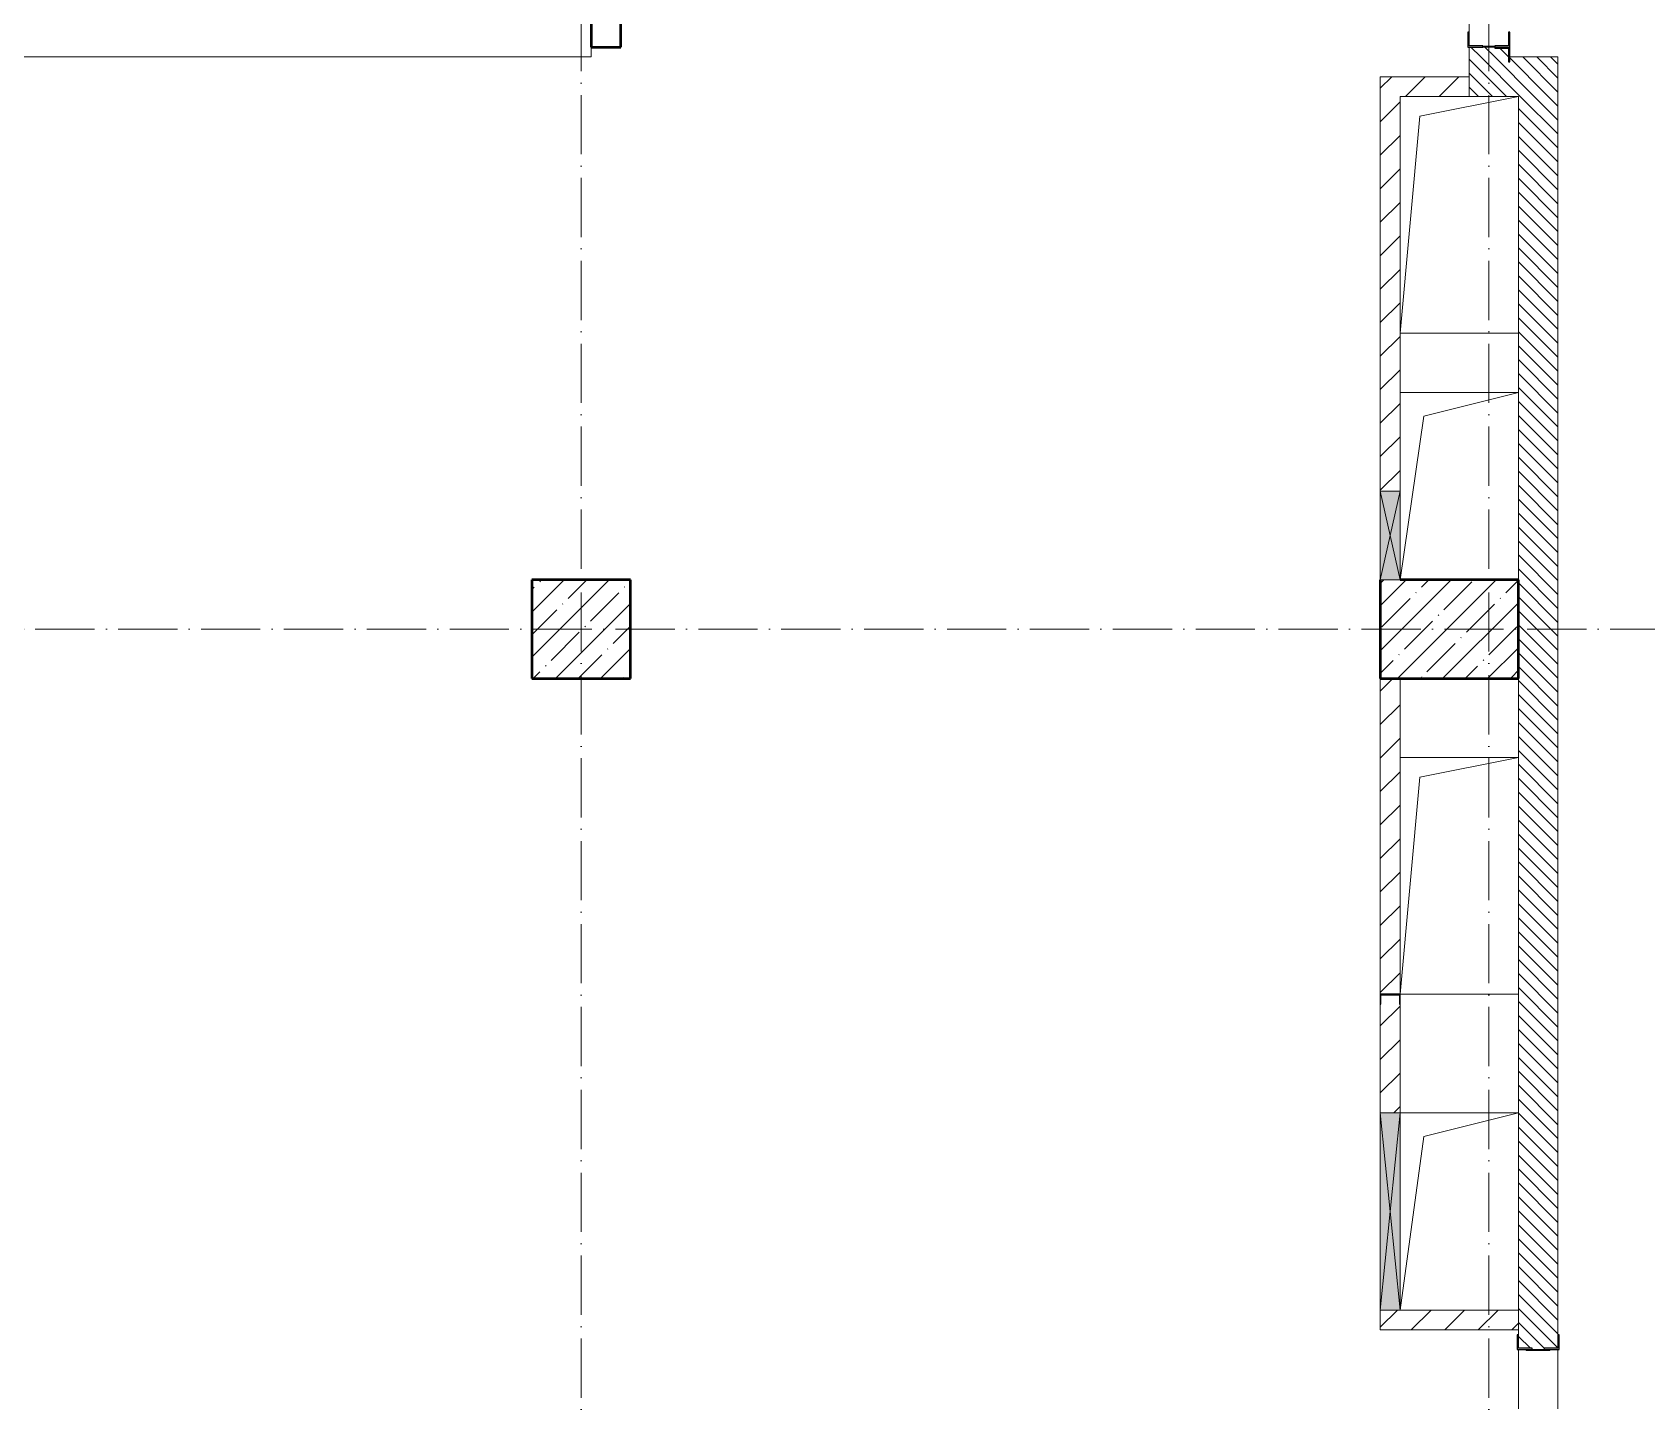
# Model space of a CAD drawing. Header units: millimetres. Extents: x 2294 to 908349, y -83289 to 219220.
# Drawn here: x 172651 to 180834, y 40556 to 47531 of the extents above; entities that cross this region are included whole.
import ezdxf

# ---------------------------------------------------------------- set-up
doc = ezdxf.new("R2010")
doc.units = ezdxf.units.MM
doc.linetypes.add('50_200_ШТРИХ_1Т_ш5_п1_п1_', pattern=[700, 500, -100, 0, -100])
for name, color, linetype, lineweight in [('A-DETL-GENF-OTLN', 7, 'Continuous', 9), ('A-FLOR-____-OTLN', 7, 'Continuous', 9), ('A-GENM-____-MCUT', 7, 'Continuous', 25), ('A-GENM-____-OTLN', 7, 'Continuous', 9), ('A-GENM-____-OTLN-1', 7, 'Continuous', 25), ('A-GLAZ-____-OTLN', 7, 'Continuous', 9), ('A-WALL-____-MCUT-3', 7, 'Continuous', 9), ('A-WALL-____-PATT-1', 7, 'Continuous', 9), ('A-WALL-FNSH-MCUT-1', 7, 'Continuous', 9), ('I-WALL-____-OTLN', 7, 'Continuous', 9), ('S-COLS-____-MCUT', 7, 'Continuous', 50), ('S-COLS-____-OTLN', 7, 'Continuous', 9), ('S-GRID-____-OTLN-1', 7, '50_200_ШТРИХ_1Т_ш5_п1_п1_', 9)]:
    doc.layers.add(name, color=color, linetype=linetype, lineweight=lineweight)
pattern_1 = [(135, (165583.507, 6025.276), (-35.35534, -35.35534), [])]
pattern_2 = [(45, (165583.51, 6025.28), (-84.8528, 84.8528), [])]

# ---------------------------------------------------------------- blocks, each defined once
blk = doc.blocks.new('3osi')
at = {"layer": 'S-GRID-____-OTLN-1', "color": 251, "ltscale": 0.6, "true_color": 0x636466}
for p, q in [((175433.5, 1542.7), (175433.5, 55906.2)), ((180033.5, 1542.7), (180033.5, 55906.2)), ((192291.2, 44506.3), (160914.7, 44506.3))]:
    blk.add_line(p, q, dxfattribs=at)
blk = doc.blocks.new('BSC_Колонна _Прямоугольная - 500х500-V79-АР1_План отверстий 3 этажа в осях 1-64_А-ГГ')
at = {"layer": 'S-COLS-____-OTLN'}
h = blk.add_hatch(dxfattribs=at)
h.set_pattern_fill('FP_116', color=256, style=0, pattern_type=2)
h.set_pattern_definition([(45, (-9850, -38481.04), (-114.04925, 114.04925), []), (45, (-9735.95, -38481.04), (-114.04925, 114.04925), [201.613, -40.323, 3.353, -36.97])])
h.paths.add_polyline_path([(-250, -250), (250, -250), (250, 250), (-250, 250)], flags=0)
at = {"layer": 'S-COLS-____-MCUT'}
for p, q in [((250, 250), (-250, 250)), ((-250, 250), (-250, -250)), ((250, -250), (250, 250)), ((-250, -250), (250, -250))]:
    blk.add_line(p, q, dxfattribs=at)
blk = doc.blocks.new('BSC_Колонна _Прямоугольная - 500х700-V128-АР1_План отверстий 3 этажа в осях 1-64_А-ГГ')
at = {"layer": 'S-COLS-____-OTLN'}
h = blk.add_hatch(dxfattribs=at)
h.set_pattern_fill('FP_151', color=256, style=0, pattern_type=2)
h.set_pattern_definition([(315, (-38481.04, 14250), (114.04925, 114.04925), []), (315, (-38481.04, 14135.95), (114.04925, 114.04925), [201.613, -40.323, 3.353, -36.97])])
h.paths.add_polyline_path([(-250, -350), (250, -350), (250, 350), (-250, 350), (-250, 124)], flags=0)
at = {"layer": 'S-COLS-____-MCUT'}
for p, q in [((250, 350), (-250, 350)), ((-250, 350), (-250, -350)), ((250, -350), (250, 250)), ((-250, -350), (250, -350))]:
    blk.add_line(p, q, dxfattribs=at)
blk = doc.blocks.new('154_Стойка_СКБ_Уголок - СМ-2480_200-28447058-АР1_План отверстий 3 этажа в осях 1-64_А-ГГ')
at = {"layer": 'A-GENM-____-MCUT'}
for p, q in [((125, 156), (125, 81)), ((200, 156), (125, 156)), ((131, 81), (131, 150)), ((131, 150), (200, 150)), ((200, 150), (200, 156)), ((125, 81), (131, 81)), ((131, 19), (125, 19)), ((125, 19), (125, -56)), ((131, -50), (131, 19)), ((125, -56), (200, -56)), ((200, -50), (131, -50)), ((200, -56), (200, -50))]:
    blk.add_line(p, q, dxfattribs=at)
blk = doc.blocks.new('Стойка_Влож_Полоса боковая - Полоса-28346330-АР1_План отверстий 3 этажа в осях 1-64_А-ГГ')
at = {"layer": 'A-GENM-____-OTLN'}
for p, q in [((-5, -31), (-5, 31)), ((0, 31), (0, -31))]:
    blk.add_line(p, q, dxfattribs=at)
blk = doc.blocks.new('Стойка_Влож_Уголок - Уголок-28346305-АР1_План отверстий 3 этажа в осях 1-64_А-ГГ')
at = {"layer": 'A-GENM-____-MCUT'}
for p, q in [((75, 75), (0, 75)), ((0, 0), (6, 0)), ((6, 69), (75, 69)), ((6, 0), (6, 69)), ((75, 69), (75, 75))]:
    blk.add_line(p, q, dxfattribs=at)
blk = doc.blocks.new('154_Стойка_СКБ_Уголок - СМ-2480_200-28346303-АР1_План отверстий 3 этажа в осях 1-64_А-ГГ')
at = {"layer": 'A-GENM-____-MCUT'}
for p, q in [((125, 156), (125, 81)), ((200, 156), (125, 156)), ((131, 81), (131, 150)), ((131, 150), (200, 150)), ((200, 150), (200, 156)), ((125, 81), (131, 81)), ((131, 19), (125, 19)), ((125, 19), (125, -56)), ((131, -50), (131, 19)), ((125, -56), (200, -56)), ((200, -50), (131, -50)), ((200, -56), (200, -50))]:
    blk.add_line(p, q, dxfattribs=at)
blk = doc.blocks.new('Стойка_Влож_Полоса боковая - Полоса-28213942-АР1_План отверстий 3 этажа в осях 1-64_А-ГГ')
at = {"layer": 'A-GENM-____-OTLN'}
for p, q in [((-5, 60), (0, 60)), ((-5, -60), (-5, 60)), ((0, 31), (0, -31)), ((0, -60), (-5, -60))]:
    blk.add_line(p, q, dxfattribs=at)
blk = doc.blocks.new('154_Фахверк_СКБ_Швеллер - Тип_100_3960-28318856-АР1_План отверстий 3 этажа в осях 1-64_А-ГГ')
at = {"layer": 'A-GENM-____-MCUT'}
for p, q in [((175, 50), (125, 50)), ((125, 50), (125, -50)), ((128, 47), (175, 47)), ((128, -47), (128, 47)), ((175, 47), (175, 50)), ((125, -50), (175, -50)), ((175, -47), (128, -47)), ((175, -50), (175, -47))]:
    blk.add_line(p, q, dxfattribs=at)
blk = doc.blocks.new('AR_Отверстие прямоугольное _в плите_ - AR_Отверстие прямоугольное _в плите_-30552822-АР1_План отверстий 3 этажа в осях 1-64_А-ГГ')
at = {"layer": 'A-GENM-____-OTLN'}
for p, q in [((300, 475), (-300, 475)), ((-180, 355), (300, 475)), ((-300, -475), (-180, 355))]:
    blk.add_line(p, q, dxfattribs=at)
blk = doc.blocks.new('AR_Отверстие прямоугольное _в плите_ - AR_Отверстие прямоугольное _в плите_-30552702-АР1_План отверстий 3 этажа в осях 1-64_А-ГГ')
at = {"layer": 'A-GENM-____-OTLN'}
for p, q in [((300, 500), (-300, 500)), ((-180, 380), (300, 500)), ((-300, -500), (-180, 380))]:
    blk.add_line(p, q, dxfattribs=at)
blk = doc.blocks.new('AR_Отверстие прямоугольное _в плите_ - AR_Отверстие прямоугольное _в плите_-30552720-АР1_План отверстий 3 этажа в осях 1-64_А-ГГ')
at = {"layer": 'A-GENM-____-OTLN'}
for p, q in [((300, 600), (-300, 600)), ((-200, 500), (300, 600)), ((-300, -600), (-200, 500)), ((-300, -600), (300, -600))]:
    blk.add_line(p, q, dxfattribs=at)
blk = doc.blocks.new('AR_Отверстие прямоугольное _в плите_ - AR_Отверстие прямоугольное _в плите_-V207-АР1_План отверстий 3 этажа в осях 1-64_А-ГГ')
at = {"layer": 'A-GENM-____-OTLN'}
for p, q in [((-200, 500), (300, 600)), ((-300, -600), (-200, 500)), ((-300, -600), (300, -600))]:
    blk.add_line(p, q, dxfattribs=at)
blk = doc.blocks.new('BSC_Колонна _Прямоугольная1 - 150х150 _металл_-35311905-АР1_План отверстий 3 этажа в осях 1-64_А-ГГ')
at = {"layer": 'S-COLS-____-MCUT'}
for p, q in [((75, 75), (-75, 75)), ((-75, 75), (-75, -75)), ((75, -75), (75, 75)), ((-75, -75), (75, -75))]:
    blk.add_line(p, q, dxfattribs=at)
blk = doc.blocks.new('AR_Отверстие прямоугольное _в стене__БезПР - AR_Отверстие прямоугольное _в стене__БезПР-36427692-АР1_План отверстий 3 этажа в осях 1-64_А-ГГ')
at = {"layer": 'A-GLAZ-____-OTLN'}
blk.add_hatch(color=256, dxfattribs=at).paths.add_polyline_path([(-225, 50), (-225, -50), (225, -50), (225, 50)], flags=0)
at = {"layer": 'A-DETL-GENF-OTLN'}
for p, q in [((-225, -50), (-225, 50)), ((-225, 50), (225, 50)), ((225, 50), (-225, -50)), ((-225, 50), (225, -50)), ((225, 50), (-225, 50)), ((-225, 50), (-225, -50)), ((225, 50), (225, -50)), ((225, -50), (225, 50)), ((225, -50), (-225, -50)), ((-225, -50), (225, -50))]:
    blk.add_line(p, q, dxfattribs=at)
at = {"layer": 'A-GLAZ-____-OTLN'}
blk.add_line((225, 50), (-225, 50), dxfattribs=at)
blk = doc.blocks.new('AR_Отверстие прямоугольное _в стене__БезПР - AR_Отверстие прямоугольное _в стене__БезПР-36427925-АР1_План отверстий 3 этажа в осях 1-64_А-ГГ')
at = {"layer": 'A-GLAZ-____-OTLN'}
blk.add_hatch(color=256, dxfattribs=at).paths.add_polyline_path([(500, 50), (-500, 50), (-500, -50), (500, -50)], flags=0)
at = {"layer": 'A-DETL-GENF-OTLN'}
for p, q in [((-500, -50), (-500, 50)), ((-500, 50), (500, 50)), ((500, 50), (-500, -50)), ((-500, 50), (500, -50)), ((500, 50), (-500, 50)), ((-500, 50), (-500, -50)), ((500, 50), (500, -50)), ((500, -50), (500, 50)), ((500, -50), (-500, -50)), ((-500, -50), (500, -50))]:
    blk.add_line(p, q, dxfattribs=at)
at = {"layer": 'A-GLAZ-____-OTLN'}
blk.add_line((500, 50), (-500, 50), dxfattribs=at)
blk = doc.blocks.new('3floor')
at = {"layer": 'A-WALL-____-PATT-1'}
h = blk.add_hatch(dxfattribs=at)
h.set_pattern_fill('FP_6', color=256, style=0, pattern_type=2)
h.set_pattern_definition(pattern_1)
h.paths.add_polyline_path([(179973.5, 47406.3), (180133.5, 47406.3), (180133.5, 47456.3), (179933.5, 47456.3), (179933.5, 47406.3)], flags=0)
h.paths.add_polyline_path([(180064.5, 48356.3), (180064.5, 48362.3), (180133.5, 48362.3), (180133.5, 48500.3), (180064.5, 48500.3), (180064.5, 48506.3), (180002.5, 48506.3), (180002.5, 48500.3), (179933.5, 48500.3), (179934.3, 48362.3), (180002.5, 48362.3), (180002.5, 48356.3)], flags=0)
h.paths.add_polyline_path([(180133.5, 49006.3), (180133.5, 49456.3), (179933.5, 49456.3), (179933.5, 49006.3), (180020.2, 49006.3)], flags=0)
h = blk.add_hatch(dxfattribs=at)
h.set_pattern_fill('FP_6', color=256, style=0, pattern_type=2)
h.set_pattern_definition(pattern_1)
h.paths.add_polyline_path([(180183.5, 47206.3), (180383.5, 47206.3), (180383.5, 47406.3), (179933.5, 47406.3), (179933.5, 47206.3)], flags=0)
h = blk.add_hatch(dxfattribs=at)
h.set_pattern_fill('FP_4', color=256, style=0, pattern_type=2)
h.set_pattern_definition(pattern_2)
h.paths.add_polyline_path([(179583.5, 45206.3), (179583.5, 47306.3), (179483.5, 47306.3), (179483.5, 45206.3), (179501.9, 45206.3)], flags=0)
h = blk.add_hatch(dxfattribs=at)
h.set_pattern_fill('FP_4', color=256, style=0, pattern_type=2)
h.set_pattern_definition(pattern_2)
h.paths.add_polyline_path([(179583.5, 47206.3), (179933.5, 47206.3), (179933.5, 47306.3), (179583.5, 47306.3)], flags=0)
h = blk.add_hatch(dxfattribs=at)
h.set_pattern_fill('FP_6', color=256, style=0, pattern_type=2)
h.set_pattern_definition(pattern_1)
h.paths.add_polyline_path([(180183.5, 38756.3), (180383.5, 38756.3), (180383.5, 39150.3), (180314.5, 39150.3), (180314.5, 39156.3), (180252.5, 39156.3), (180252.5, 39150.3), (180183.5, 39150.3), (180183.5, 39081.3)], flags=0)
h.paths.add_polyline_path([(180314.5, 40856.3), (180314.5, 40862.3), (180383.5, 40862.3), (180383.5, 47206.3), (180183.5, 47206.3), (180183.7, 40862.3), (180252.5, 40862.3), (180252.5, 40856.3)], flags=0)
h = blk.add_hatch(dxfattribs=at)
h.set_pattern_fill('FP_4', color=256, style=0, pattern_type=2)
h.set_pattern_definition(pattern_2)
h.paths.add_polyline_path([(179583.5, 40956.3), (179583.5, 41056.3), (179483.5, 41056.3), (179483.5, 40956.3)], flags=0)
h.paths.add_polyline_path([(179580.5, 42056.3), (179583.5, 42056.3), (179583.5, 42606.3), (179580.5, 42606.3), (179580.5, 42653.3), (179486.5, 42653.3), (179486.5, 42606.3), (179483.5, 42606.3), (179483.5, 42056.3), (179552.3, 42056.3)], flags=0)
h.paths.add_polyline_path([(179486.5, 42656.3), (179583.5, 42656.3), (179583.5, 44256.3), (179483.5, 44256.3), (179483.5, 42656.3)], flags=0)
h = blk.add_hatch(dxfattribs=at)
h.set_pattern_fill('FP_4', color=256, style=0, pattern_type=2)
h.set_pattern_definition(pattern_2)
h.paths.add_polyline_path([(180183.5, 40956.3), (180183.5, 41056.3), (179583.5, 41056.3), (179583.5, 40956.3), (179709.5, 40956.3)], flags=0)
at = {"layer": 'A-FLOR-____-OTLN'}
for p, q in [((180183.5, 46006.3), (179583.5, 46006.3)), ((179583.5, 45706.3), (180183.5, 45706.3)), ((179583.5, 43856.3), (180183.5, 43856.3)), ((180183.5, 42656.3), (179583.5, 42656.3)), ((179583.5, 42056.3), (180183.5, 42056.3))]:
    blk.add_line(p, q, dxfattribs=at)
at = {"layer": 'A-WALL-____-MCUT-3'}
for p, q in [((179933.5, 47456.3), (179933.5, 47206.3)), ((180133.5, 47406.3), (180133.5, 47456.3)), ((180383.5, 47406.3), (180133.5, 47406.3)), ((180383.5, 40931.3), (180383.5, 47406.3)), ((179933.5, 47206.3), (180183.5, 47206.3)), ((180183.5, 47206.3), (180183.5, 44756.3)), ((180183.5, 44256.3), (180183.5, 40931.3))]:
    blk.add_line(p, q, dxfattribs=at)
at = {"layer": 'A-WALL-FNSH-MCUT-1'}
for p, q in [((179483.5, 47306.3), (179483.5, 45206.3)), ((179933.5, 47306.3), (179483.5, 47306.3)), ((179583.5, 45206.3), (179583.5, 47206.3)), ((179583.5, 47206.3), (179933.5, 47206.3)), ((179483.5, 44256.3), (179483.5, 42656.3)), ((179583.5, 42656.3), (179583.5, 44256.3)), ((179483.5, 42606.3), (179483.5, 42056.3)), ((179583.5, 42056.3), (179583.5, 42606.3)), ((179483.5, 41056.3), (179483.5, 40956.3)), ((180183.5, 41056.3), (179583.5, 41056.3)), ((180183.5, 40956.3), (180183.5, 41056.3)), ((179483.5, 40956.3), (180183.5, 40956.3))]:
    blk.add_line(p, q, dxfattribs=at)
at = {"layer": 'I-WALL-____-OTLN'}
for p, q in [((179933.5, 47531.3), (179933.5, 48356.3)), ((175483.5, 47406.3), (171183.5, 47406.3)), ((175483.5, 47456.3), (175483.5, 47406.3)), ((180183.5, 40556.3), (180183.5, 40856.3)), ((180383.5, 40856.3), (180383.5, 40556.3))]:
    blk.add_line(p, q, dxfattribs=at)
at = {"layer": 'A-GENM-____-OTLN'}
for name, p, rotation in [('Стойка_Влож_Полоса боковая - Полоса-28346330-АР1_План отверстий 3 этажа в осях 1-64_А-ГГ', (180033.5, 47456.3), 270.0000000000007), ('Стойка_Влож_Уголок - Уголок-28346305-АР1_План отверстий 3 этажа в осях 1-64_А-ГГ', (180064.5, 47456.3), 270.0000000000007), ('Стойка_Влож_Полоса боковая - Полоса-28213942-АР1_План отверстий 3 этажа в осях 1-64_А-ГГ', (180283.5, 40856.3), 90.00000000000072)]:
    blk.add_blockref(name, p, dxfattribs=dict(at, rotation=rotation))
for name, p in [('AR_Отверстие прямоугольное _в плите_ - AR_Отверстие прямоугольное _в плите_-V207-АР1_План отверстий 3 этажа в осях 1-64_А-ГГ', (179883.5, 46606.3)), ('AR_Отверстие прямоугольное _в плите_ - AR_Отверстие прямоугольное _в плите_-30552822-АР1_План отверстий 3 этажа в осях 1-64_А-ГГ', (179883.5, 45231.3)), ('AR_Отверстие прямоугольное _в плите_ - AR_Отверстие прямоугольное _в плите_-30552720-АР1_План отверстий 3 этажа в осях 1-64_А-ГГ', (179883.5, 43256.3)), ('AR_Отверстие прямоугольное _в плите_ - AR_Отверстие прямоугольное _в плите_-30552702-АР1_План отверстий 3 этажа в осях 1-64_А-ГГ', (179883.5, 41556.3))]:
    blk.add_blockref(name, p, dxfattribs=at)
at = {"layer": 'A-GENM-____-OTLN-1'}
for name, p, rotation in [('154_Стойка_СКБ_Уголок - СМ-2480_200-28447058-АР1_План отверстий 3 этажа в осях 1-64_А-ГГ', (180083.5, 47331.3), 90.00000000000071), ('154_Фахверк_СКБ_Швеллер - Тип_100_3960-28318856-АР1_План отверстий 3 этажа в осях 1-64_А-ГГ', (179533.5, 42781.3), 269.9999999999999), ('154_Стойка_СКБ_Уголок - СМ-2480_200-28346303-АР1_План отверстий 3 этажа в осях 1-64_А-ГГ', (180333.5, 40731.3), 90.00000000000071)]:
    blk.add_blockref(name, p, dxfattribs=dict(at, rotation=rotation))
at = {"layer": 'A-GLAZ-____-OTLN'}
for name, p, rotation in [('AR_Отверстие прямоугольное _в стене__БезПР - AR_Отверстие прямоугольное _в стене__БезПР-36427692-АР1_План отверстий 3 этажа в осях 1-64_А-ГГ', (179533.5, 44981.3), 90.0000000000001), ('AR_Отверстие прямоугольное _в стене__БезПР - AR_Отверстие прямоугольное _в стене__БезПР-36427925-АР1_План отверстий 3 этажа в осях 1-64_А-ГГ', (179533.5, 41556.3), 269.9999999999999)]:
    blk.add_blockref(name, p, dxfattribs=dict(at, rotation=rotation))
at = {"layer": 'S-COLS-____-OTLN'}
for name, p, rotation in [('BSC_Колонна _Прямоугольная1 - 150х150 _металл_-35311905-АР1_План отверстий 3 этажа в осях 1-64_А-ГГ', (175558.5, 47531.3), 270.0000000000001), ('BSC_Колонна _Прямоугольная - 500х700-V128-АР1_План отверстий 3 этажа в осях 1-64_А-ГГ', (179833.5, 44506.3), 89.9999999999999)]:
    blk.add_blockref(name, p, dxfattribs=dict(at, rotation=rotation))
blk.add_blockref('BSC_Колонна _Прямоугольная - 500х500-V79-АР1_План отверстий 3 этажа в осях 1-64_А-ГГ', (175433.5, 44506.3), dxfattribs=at)

msp = doc.modelspace()

# ---------------------------------------------------------------- block references
for name in ['3osi', '3floor']:
    msp.add_blockref(name, (0, 0))

doc.saveas('drawing.dxf')
